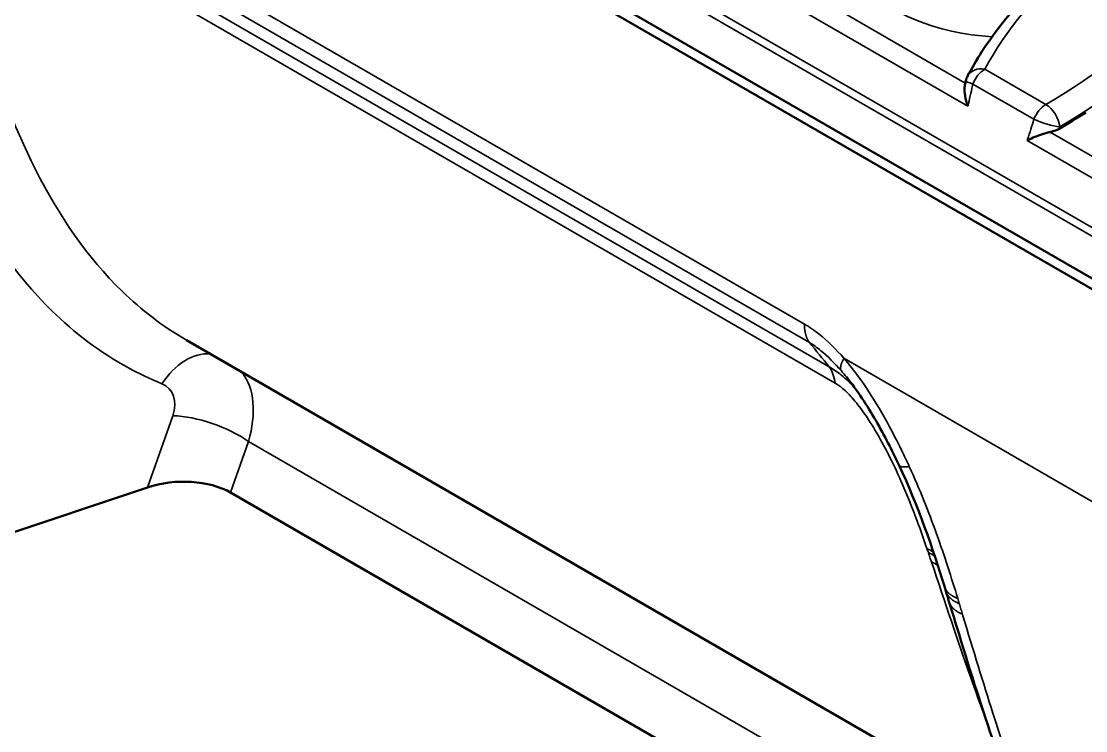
# Model space of a CAD drawing. Header units: millimetres. Extents: x 0 to 1485, y 0 to 1050.
# Drawn here: x 74.41 to 115.34, y 257.72 to 285 of the extents above; entities that cross this region are included whole.
import ezdxf

# ---------------------------------------------------------------- set-up
doc = ezdxf.new("R2010")
doc.units = ezdxf.units.MM
doc.header["$LTSCALE"] = 2.5
doc.layers.add('Sichtbar (ISO)', color=7, linetype='Continuous', lineweight=50)
doc.layers.add('Sichtbar schmal (ISO)', color=7, linetype='Continuous', lineweight=35)

msp = doc.modelspace()

# ---------------------------------------------------------------- linework, layer by layer
at = {"layer": 'Sichtbar (ISO)'}
for p, q in [((63.837, 304.977), (240.26, 203.119)), ((416.86, 100.751), (63.307, 304.875)), ((112.999, 254.121), (80.76, 272.734)), ((79.262, 267.075), (69.296, 263.753)), ((186.539, 206.782), (82.452, 266.877))]:
    msp.add_line(p, q, dxfattribs=at)
msp.add_arc((111.46, 282.541), 0.75, 151.9397, 167.0118, dxfattribs=at)
for centre, major_axis, ratio, start_param, end_param in [((180.804, 260.478), (-8.222, -91.848), 0.790204, 4.539146, 4.54098), ((94.413, 292.286), (28.061, 0), 0.57735, 5.500772, 5.553935), ((80.512, 265.825), (2.629, 0.122), 0.556769, 0.715118, 2.04024)]:
    msp.add_ellipse(centre, major_axis=major_axis, ratio=ratio, start_param=start_param, end_param=end_param, dxfattribs=at)
for points, knots in [([(110.798, 282.894), (111.134, 283.525), (111.532, 284.14), (112.447, 285.334), (112.963, 285.913), (114.104, 287.026), (114.729, 287.561), (116.078, 288.581), (116.803, 289.066), (118.341, 289.982), (119.155, 290.413), (120.009, 290.814)], [5.7963505, 5.7963505, 5.7963505, 5.7963505, 5.9142249, 5.9142249, 6.0320993, 6.0320993, 6.1499737, 6.1499737, 6.2678481, 6.2678481, 6.3857225, 6.3857225, 6.3857225, 6.3857225]), ([(110.807, 281.728), (110.806, 281.729), (110.806, 281.731), (110.758, 281.866), (110.721, 282), (110.678, 282.245), (110.669, 282.36), (110.68, 282.49), (110.685, 282.519), (110.691, 282.546)], [-0.0008513, -0.0008513, -0.0008513, -0.0008513, 0, 0, 0.0895806, 0.0895806, 0.1725191, 0.1725191, 0.1976117, 0.1976117, 0.1976117, 0.1976117]), ([(114.314, 280.864), (114.226, 280.813), (114.121, 280.772), (113.995, 280.742), (113.984, 280.739), (113.973, 280.737)], [0, 0, 0, 0, 0.07484255, 0.07484255, 0.08210382, 0.08210382, 0.08210382, 0.08210382]), ([(113.973, 280.737), (113.942, 280.73), (113.911, 280.723), (113.773, 280.689), (113.664, 280.655), (113.475, 280.587), (113.393, 280.555), (113.235, 280.486), (113.159, 280.45), (113.088, 280.413), (113.087, 280.412), (113.086, 280.412)], [0.0752884, 0.0752884, 0.0752884, 0.0752884, 0.0947455, 0.0947455, 0.1616166, 0.1616166, 0.2160268, 0.2160268, 0.272036, 0.272036, 0.2727641, 0.2727641, 0.2727641, 0.2727641]), ([(108.155, 267.936), (107.887, 268.504), (107.595, 269.076), (106.933, 270.222), (106.549, 270.809), (106.134, 271.319)], [0, 0, 0, 0, 0.385871, 0.385871, 0.7947444, 0.7947444, 0.7947444, 0.7947444]), ([(113.197, 253.681), (112.242, 255.748), (111.394, 258.407), (110.338, 261.84), (110.21, 262.262), (110.079, 262.69)], [0, 0, 0, 0, 2.342653, 2.342653, 2.664182, 2.664182, 2.664182, 2.664182])]:
    msp.add_open_spline(points, degree=3, knots=knots, dxfattribs=at)
for points in [[(109.902, 263.272), (109.455, 264.73), (108.909, 266.334), (108.155, 267.936)], [(109.958, 263.089), (109.939, 263.15), (109.921, 263.211), (109.902, 263.272)], [(110.079, 262.69), (110.039, 262.822), (109.999, 262.955), (109.958, 263.089)]]:
    msp.add_open_spline(points, degree=3, dxfattribs=at)
at = {"layer": 'Sichtbar schmal (ISO)'}
for p, q in [((240.443, 204.975), (64.019, 306.833)), ((240.374, 204.683), (63.95, 306.541)), ((104.521, 273.353), (72.422, 291.885)), ((72.611, 291.178), (104.711, 272.646)), ((105.478, 271.704), (73.359, 290.248)), ((73.58, 289.628), (105.698, 271.084)), ((110.807, 281.728), (104.629, 285.295)), ((110.708, 282.621), (105.499, 285.629)), ((111.46, 283.154), (113.806, 281.799)), ((113.347, 281.227), (111, 282.582)), ((120.13, 276.345), (113.086, 280.412)), ((120, 277.257), (113.973, 280.737)), ((121.587, 263.062), (106.042, 272.037)), ((80.233, 269.827), (79.262, 267.075)), ((82.452, 266.877), (83.144, 268.838)), ((83.144, 268.838), (117.239, 249.153))]:
    msp.add_line(p, q, dxfattribs=at)
for centre, major_axis, ratio, start_param, end_param in [((137.559, 278.516), (-27.308, 0), 0.57735, 5.39525, 5.984622), ((94.413, 292.898), (27.308, 0), 0.57735, 5.502154, 6.123923), ((94.413, 292.339), (28.055, 0), 0.57735, 5.502154, 6.123923), ((112.291, 287.821), (-5.945, 0), 0.57735, 0.405392, 1.478381), ((111.46, 282.541), (-0.662, 0.353), 0.780375, 5.106601, 6.283185), ((111.46, 282.541), (0.375, 0.65), 0.57735, 0.785398, 1.832596), ((111.46, 282.541), (-0.731, 0.169), 0.106327, 0, 0.915999), ((113.806, 281.186), (-0.375, -0.65), 0.57735, 3.926991, 4.974188), ((113.806, 281.186), (0.377, -0.648), 0.579866, 0.870471, 2.354001), ((113.806, 281.186), (0.715, -0.226), 0.165816, 4.068465, 5.599441), ((81.067, 269.808), (0.941, 2.316), 0.677587, 0.199979, 1.292304), ((80.219, 268.575), (2.331, 3.264), 0.631811, 5.209879, 6.091632), ((103.947, 269.8), (1.25, 2.165), 0.57735, 5.632019, 6.021386), ((78.969, 269.825), (-1.134, -1.037), 0.697902, 2.224388, 3.462), ((81.483, 268.577), (2.358, -0.832), 0.396316, 0.937358, 2.26248), ((107.504, 263.298), (2.371, 0.794), 0.583099, 0.418865, 0.579974), ((107.558, 263.137), (-2.373, -0.787), 0.590042, 3.562128, 3.722912), ((107.679, 262.772), (-2.373, -0.787), 0.599039, 3.563514, 3.721952)]:
    msp.add_ellipse(centre, major_axis=major_axis, ratio=ratio, start_param=start_param, end_param=end_param, dxfattribs=at)
for points, knots in [([(80.76, 272.734), (79.855, 273.257), (79.031, 273.892), (76.944, 275.923), (75.857, 277.516), (74.081, 281.021), (73.389, 282.929), (72.832, 284.931)], [-4.368103, -4.368103, -4.368103, -4.368103, -3.417413, -3.417413, -1.708709, -1.708709, 0, 0, 0, 0]), ([(69.859, 284.728), (70.432, 282.657), (71.146, 280.669), (73.001, 276.978), (74.144, 275.277), (76.455, 273.01), (77.437, 272.263), (78.945, 271.442), (79.373, 271.238), (79.817, 271.058)], [0, 0, 0, 0, 1.708709, 1.708709, 3.417413, 3.417413, 4.454876, 4.454876, 4.845288, 4.845288, 4.845288, 4.845288]), ([(111, 282.582), (110.996, 282.563), (110.992, 282.545), (110.926, 282.26), (110.866, 281.994), (110.807, 281.728)], [-1.22342221, -1.22342221, -1.22342221, -1.22342221, -1.22224675, -1.22224675, -1.20563003, -1.20563003, -1.20563003, -1.20563003]), ([(113.086, 280.412), (113.092, 280.429), (113.097, 280.446), (113.103, 280.463), (113.185, 280.717), (113.266, 280.972), (113.347, 281.227)], [-1.4300151, -1.4300151, -1.4300151, -1.4300151, -1.42904183, -1.42904183, -1.42904183, -1.41436007, -1.41436007, -1.41436007, -1.41436007]), ([(106.042, 272.037), (105.74, 272.383), (105.418, 272.7), (104.902, 273.111), (104.712, 273.243), (104.521, 273.353)], [-17.4660015, -17.4660015, -17.4660015, -17.4660015, -17.1805371, -17.1805371, -17.0194984, -17.0194984, -17.0194984, -17.0194984]), ([(104.711, 272.646), (104.858, 272.557), (105.008, 272.449), (105.422, 272.109), (105.687, 271.842), (105.941, 271.55)], [17.0194984, 17.0194984, 17.0194984, 17.0194984, 17.1805371, 17.1805371, 17.4660015, 17.4660015, 17.4660015, 17.4660015]), ([(108.552, 267.876), (108.459, 268.078), (108.364, 268.281), (108.265, 268.483), (107.787, 269.464), (107.242, 270.441), (106.425, 271.569), (106.236, 271.81), (106.042, 272.037)], [-18.4326505, -18.4326505, -18.4326505, -18.4326505, -18.2991271, -18.2991271, -18.2991271, -17.6505041, -17.6505041, -17.4660015, -17.4660015, -17.4660015, -17.4660015]), ([(106.449, 270.911), (106.291, 271.082), (106.12, 271.246), (105.791, 271.51), (105.636, 271.617), (105.478, 271.704)], [1.4571205, 1.4571205, 1.4571205, 1.4571205, 1.5571642, 1.5571642, 1.6384232, 1.6384232, 1.6384232, 1.6384232]), ([(105.698, 271.084), (105.794, 271.029), (105.892, 270.959), (106.133, 270.756), (106.274, 270.611), (106.565, 270.275), (106.712, 270.081), (107.039, 269.61), (107.21, 269.331), (107.55, 268.737), (107.714, 268.421), (108.04, 267.756), (108.198, 267.406), (108.553, 266.575), (108.74, 266.099), (109.025, 265.324), (109.132, 265.019), (109.233, 264.72)], [-1.638423, -1.638423, -1.638423, -1.638423, -1.557164, -1.557164, -1.433154, -1.433154, -1.286237, -1.286237, -1.084481, -1.084481, -0.85755, -0.85755, -0.601342, -0.601342, -0.240298, -0.240298, 0, 0, 0, 0]), ([(110.417, 262.801), (110.175, 263.602), (109.908, 264.432), (109.297, 266.134), (108.953, 267.006), (108.552, 267.876)], [-19.580483, -19.580483, -19.580483, -19.580483, -19.006567, -19.006567, -18.43265, -18.43265, -18.43265, -18.43265]), ([(109.286, 264.563), (109.306, 264.504), (109.326, 264.445), (109.365, 264.327), (109.385, 264.268), (109.405, 264.209)], [-2.64867024, -2.64867024, -2.64867024, -2.64867024, -2.60083033, -2.60083033, -2.55299042, -2.55299042, -2.55299042, -2.55299042]), ([(109.405, 264.209), (109.933, 262.633), (110.425, 261.156), (111.096, 259.249), (111.294, 258.7), (111.49, 258.183)], [0, 0, 0, 0, 1.284115, 1.284115, 1.839209, 1.839209, 1.839209, 1.839209]), ([(110.475, 262.606), (110.465, 262.639), (110.456, 262.671), (110.436, 262.736), (110.426, 262.768), (110.417, 262.801), (110.417, 262.801), (110.417, 262.801), (110.417, 262.801)], [-19.62713464, -19.62713464, -19.62713464, -19.62713464, -19.60384224, -19.60384224, -19.58054985, -19.58054985, -19.58054985, -19.58048275, -19.58048275, -19.58048275, -19.58048275]), ([(110.598, 262.195), (110.594, 262.209), (110.59, 262.222), (110.576, 262.27), (110.566, 262.304), (110.555, 262.337), (110.545, 262.371), (110.535, 262.405), (110.515, 262.473), (110.505, 262.508), (110.494, 262.542), (110.489, 262.558), (110.484, 262.575), (110.478, 262.597), (110.476, 262.602), (110.475, 262.606)], [-19.72623725, -19.72623725, -19.72623725, -19.72623725, -19.71646761, -19.71646761, -19.69186713, -19.69186713, -19.69186713, -19.66726666, -19.66726666, -19.64266618, -19.64266618, -19.64266618, -19.63048895, -19.63048895, -19.62713464, -19.62713464, -19.62713464, -19.62713464]), ([(113.747, 253.06), (113.061, 254.524), (112.424, 256.339), (111.392, 259.565), (111.01, 260.822), (110.612, 262.15), (110.608, 262.162), (110.605, 262.173), (110.603, 262.18), (110.6, 262.188), (110.598, 262.195)], [-22.365483, -22.365483, -22.365483, -22.365483, -20.698947, -20.698947, -19.739891, -19.739891, -19.731683, -19.731683, -19.731683, -19.726237, -19.726237, -19.726237, -19.726237])]:
    msp.add_open_spline(points, degree=3, knots=knots, dxfattribs=at)
for points in [[(114.337, 280.936), (114.329, 280.912), (114.322, 280.888), (114.314, 280.864)], [(104.711, 272.646), (104.97, 272.33), (105.226, 272.016), (105.478, 271.704)], [(105.941, 271.55), (106.006, 271.475), (106.07, 271.397), (106.134, 271.319)], [(109.233, 264.72), (109.251, 264.667), (109.269, 264.615), (109.286, 264.563)]]:
    msp.add_open_spline(points, degree=3, dxfattribs=at)
for points, weights in [([(104.711, 272.646), (104.586, 272.823), (104.521, 273.064), (104.521, 273.353)], [1, 0.977283884193, 0.977283884193, 1]), ([(106.042, 272.037), (105.912, 271.808), (105.877, 271.64), (105.941, 271.55)], [1, 0.968916897095, 0.968916897095, 1]), ([(108.155, 267.936), (108.189, 267.863), (108.327, 267.843), (108.552, 267.876)], [0.961449769258, 0.946270484573, 0.959120561487, 1]), ([(110.417, 262.801), (110.144, 262.903), (109.966, 263.064), (109.902, 263.272)], [1, 0.954940003755, 0.939530116578, 0.953770338469]), ([(110.475, 262.606), (110.202, 262.711), (110.023, 262.876), (109.958, 263.089)], [1, 0.954787875251, 0.93927914229, 0.953473801117]), ([(110.079, 262.69), (110.145, 262.473), (110.325, 262.304), (110.598, 262.195)], [0.952581254551, 0.938885066691, 0.954691315174, 1])]:
    msp.add_rational_spline(points, weights, degree=3, dxfattribs=at)

doc.saveas('drawing.dxf')
